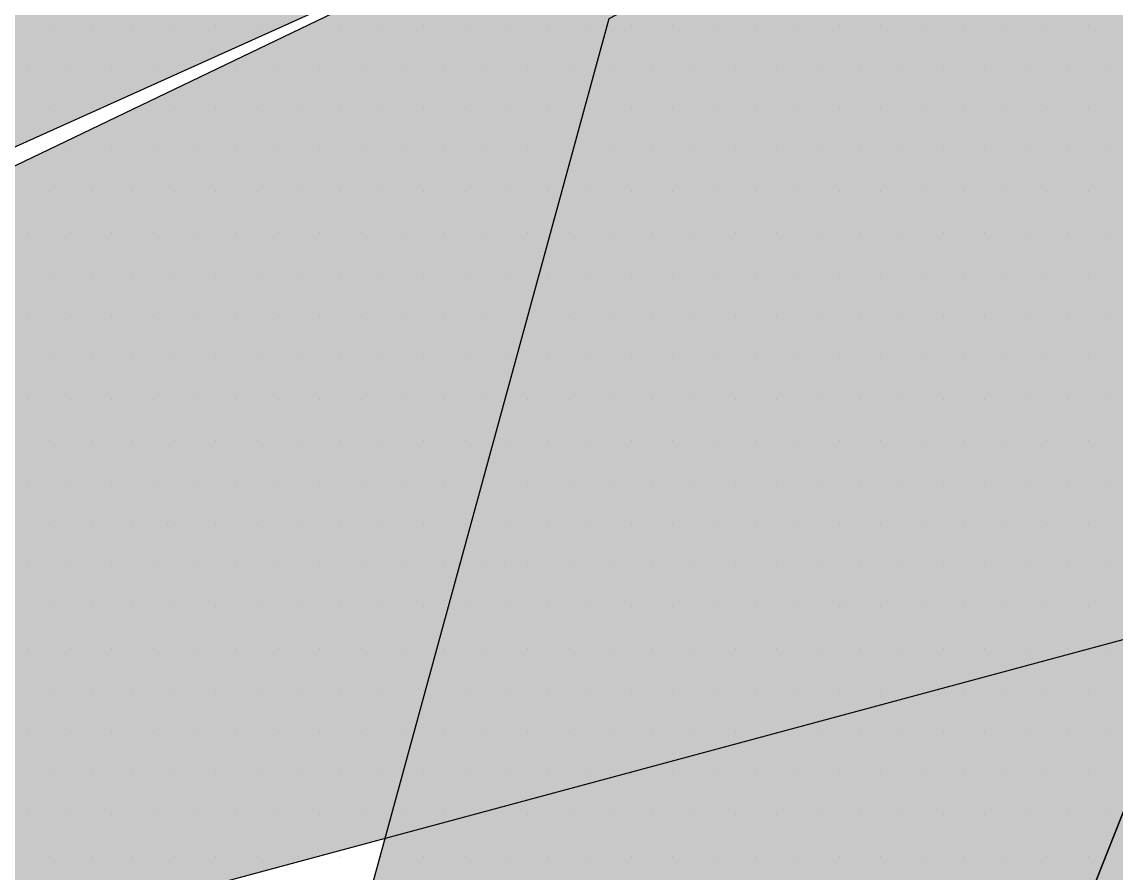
# Paper-space layout 'TOP_A1_00200_01-01-2017_MODELE' of a CAD drawing. Header units: metres. Extents: x 1274 to 2143, y 12 to 312.
# Drawn here: x 2044.582 to 2046.031, y 283.768 to 284.895 of the extents above; entities that cross this region are included whole.
import ezdxf

# ---------------------------------------------------------------- set-up
doc = ezdxf.new("R2010")
doc.units = ezdxf.units.M
doc.header["$LTSCALE"] = 2
doc.set_wipeout_variables(frame=1)
doc.linetypes.add('CACHEX2', pattern=[0.75, 0.5, -0.25])
for name, color, linetype in [('CARTOUCHE', 7, 'Continuous'), ('LOGO', 4, 'Continuous'), ('rosace', 7, 'Continuous')]:
    doc.layers.add(name, color=color, linetype=linetype)

# ---------------------------------------------------------------- blocks, each defined once
blk = doc.blocks.new('A$C715108E3')
at = {"layer": 'LOGO', "color": 131}
for p, q in [((-11.7174, -13.3309), (-11.7174, -13.3309)), ((-11.6252, -13.3309), (-11.6252, -13.3309)), ((-11.5342, -13.3309), (-11.5342, -13.3309)), ((-11.4421, -13.3309), (-11.4421, -13.3309)), ((-11.3501, -13.3309), (-11.3501, -13.3309)), ((-11.2587, -13.3309), (-11.2587, -13.3309)), ((-11.1668, -13.3309), (-11.1668, -13.3309)), ((-11.0748, -13.3309), (-11.0748, -13.3309)), ((-10.9835, -13.3309), (-10.9835, -13.3309)), ((-10.8917, -13.3309), (-10.8917, -13.3309)), ((-10.7995, -13.3309), (-10.7995, -13.3309)), ((-10.7084, -13.3309), (-10.7084, -13.3309)), ((-10.6166, -13.3309), (-10.6166, -13.3309)), ((-10.5246, -13.3309), (-10.5246, -13.3309)), ((-10.4325, -13.3309), (-10.4325, -13.3309)), ((-10.3415, -13.3309), (-10.3415, -13.3309)), ((-10.2496, -13.3309), (-10.2496, -13.3309)), ((-10.1578, -13.3309), (-10.1578, -13.3309)), ((-10.0662, -13.3309), (-10.0662, -13.3309)), ((-9.9745, -13.3309), (-9.9745, -13.3309)), ((-9.8825, -13.3309), (-9.8825, -13.3309)), ((-9.7912, -13.3309), (-9.7912, -13.3309)), ((-9.6992, -13.3309), (-9.6992, -13.3309)), ((-9.6072, -13.3309), (-9.6072, -13.3309)), ((-9.5159, -13.3309), (-9.5159, -13.3309)), ((-9.4239, -13.3309), (-9.4239, -13.3309)), ((-11.7628, -13.4233), (-11.7628, -13.4233)), ((-11.6713, -13.4233), (-11.6713, -13.4233)), ((-11.5795, -13.4233), (-11.5795, -13.4233)), ((-11.4877, -13.4233), (-11.4877, -13.4233)), ((-11.3966, -13.4233), (-11.3966, -13.4233)), ((-11.3046, -13.4233), (-11.3046, -13.4233)), ((-11.2124, -13.4233), (-11.2124, -13.4233)), ((-11.1213, -13.4233), (-11.1213, -13.4233)), ((-11.0293, -13.4233), (-11.0293, -13.4233)), ((-10.9374, -13.4233), (-10.9374, -13.4233)), ((-10.846, -13.4233), (-10.846, -13.4233)), ((-10.7541, -13.4233), (-10.7541, -13.4233)), ((-10.6623, -13.4233), (-10.6623, -13.4233)), ((-10.5705, -13.4233), (-10.5705, -13.4233)), ((-10.479, -13.4233), (-10.479, -13.4233)), ((-10.387, -13.4233), (-10.387, -13.4233)), ((-10.2954, -13.4233), (-10.2954, -13.4233)), ((-10.2037, -13.4233), (-10.2037, -13.4233)), ((-10.1117, -13.4233), (-10.1117, -13.4233)), ((-10.0199, -13.4233), (-10.0199, -13.4233)), ((-9.9284, -13.4233), (-9.9284, -13.4233)), ((-9.8368, -13.4233), (-9.8368, -13.4233)), ((-9.7447, -13.4233), (-9.7447, -13.4233)), ((-9.6537, -13.4233), (-9.6537, -13.4233)), ((-9.5616, -13.4233), (-9.5616, -13.4233)), ((-9.4696, -13.4233), (-9.4696, -13.4233)), ((-9.3778, -13.4233), (-9.3778, -13.4233)), ((-11.7174, -13.5146), (-11.7174, -13.5146)), ((-11.6252, -13.5146), (-11.6252, -13.5146)), ((-11.5342, -13.5146), (-11.5342, -13.5146)), ((-11.4421, -13.5146), (-11.4421, -13.5146)), ((-11.3501, -13.5146), (-11.3501, -13.5146)), ((-11.2587, -13.5146), (-11.2587, -13.5146)), ((-11.1668, -13.5146), (-11.1668, -13.5146)), ((-11.0748, -13.5146), (-11.0748, -13.5146)), ((-10.9835, -13.5146), (-10.9835, -13.5146)), ((-10.8917, -13.5146), (-10.8917, -13.5146)), ((-10.7995, -13.5146), (-10.7995, -13.5146)), ((-10.7084, -13.5146), (-10.7084, -13.5146)), ((-10.6166, -13.5146), (-10.6166, -13.5146)), ((-10.5246, -13.5146), (-10.5246, -13.5146)), ((-10.4325, -13.5146), (-10.4325, -13.5146)), ((-10.3415, -13.5146), (-10.3415, -13.5146)), ((-10.2496, -13.5146), (-10.2496, -13.5146)), ((-10.1578, -13.5146), (-10.1578, -13.5146)), ((-10.0662, -13.5146), (-10.0662, -13.5146)), ((-9.9745, -13.5146), (-9.9745, -13.5146)), ((-9.8825, -13.5146), (-9.8825, -13.5146)), ((-9.7912, -13.5146), (-9.7912, -13.5146)), ((-9.6992, -13.5146), (-9.6992, -13.5146)), ((-9.6072, -13.5146), (-9.6072, -13.5146)), ((-9.5159, -13.5146), (-9.5159, -13.5146)), ((-9.4239, -13.5146), (-9.4239, -13.5146)), ((-11.7628, -13.6058), (-11.7628, -13.6058)), ((-11.6713, -13.6058), (-11.6713, -13.6058)), ((-11.5795, -13.6058), (-11.5795, -13.6058)), ((-11.4877, -13.6058), (-11.4877, -13.6058)), ((-11.3966, -13.6058), (-11.3966, -13.6058)), ((-11.3046, -13.6058), (-11.3046, -13.6058)), ((-11.2124, -13.6058), (-11.2124, -13.6058)), ((-11.1213, -13.6058), (-11.1213, -13.6058)), ((-11.0293, -13.6058), (-11.0293, -13.6058)), ((-10.9374, -13.6058), (-10.9374, -13.6058)), ((-10.846, -13.6058), (-10.846, -13.6058)), ((-10.7541, -13.6058), (-10.7541, -13.6058)), ((-10.6623, -13.6058), (-10.6623, -13.6058)), ((-10.5705, -13.6058), (-10.5705, -13.6058)), ((-10.479, -13.6058), (-10.479, -13.6058)), ((-10.387, -13.6058), (-10.387, -13.6058)), ((-10.2954, -13.6058), (-10.2954, -13.6058)), ((-10.2037, -13.6058), (-10.2037, -13.6058)), ((-10.1117, -13.6058), (-10.1117, -13.6058)), ((-10.0199, -13.6058), (-10.0199, -13.6058)), ((-9.9284, -13.6058), (-9.9284, -13.6058)), ((-9.8368, -13.6058), (-9.8368, -13.6058)), ((-9.7447, -13.6058), (-9.7447, -13.6058)), ((-9.6537, -13.6058), (-9.6537, -13.6058)), ((-9.5616, -13.6058), (-9.5616, -13.6058)), ((-9.4696, -13.6058), (-9.4696, -13.6058)), ((-9.3778, -13.6058), (-9.3778, -13.6058)), ((-11.7174, -13.6984), (-11.7174, -13.6984)), ((-11.6252, -13.6984), (-11.6252, -13.6984)), ((-11.5342, -13.6984), (-11.5342, -13.6984)), ((-11.4421, -13.6984), (-11.4421, -13.6984)), ((-11.3501, -13.6984), (-11.3501, -13.6984)), ((-11.2587, -13.6984), (-11.2587, -13.6984)), ((-11.1668, -13.6984), (-11.1668, -13.6984)), ((-11.0748, -13.6984), (-11.0748, -13.6984)), ((-10.9835, -13.6984), (-10.9835, -13.6984)), ((-10.8917, -13.6984), (-10.8917, -13.6984)), ((-10.7995, -13.6984), (-10.7995, -13.6984)), ((-10.7084, -13.6984), (-10.7084, -13.6984)), ((-10.6166, -13.6984), (-10.6166, -13.6984)), ((-10.5246, -13.6984), (-10.5246, -13.6984)), ((-10.4325, -13.6984), (-10.4325, -13.6984)), ((-10.3415, -13.6984), (-10.3415, -13.6984)), ((-10.2496, -13.6984), (-10.2496, -13.6984)), ((-10.1578, -13.6984), (-10.1578, -13.6984)), ((-10.0662, -13.6984), (-10.0662, -13.6984)), ((-9.9745, -13.6984), (-9.9745, -13.6984)), ((-9.8825, -13.6984), (-9.8825, -13.6984)), ((-9.7912, -13.6984), (-9.7912, -13.6984)), ((-9.6992, -13.6984), (-9.6992, -13.6984)), ((-9.6072, -13.6984), (-9.6072, -13.6984)), ((-9.5159, -13.6984), (-9.5159, -13.6984)), ((-9.4239, -13.6984), (-9.4239, -13.6984)), ((-11.7628, -13.7897), (-11.7628, -13.7897)), ((-11.6713, -13.7897), (-11.6713, -13.7897)), ((-11.5795, -13.7897), (-11.5795, -13.7897)), ((-11.4877, -13.7897), (-11.4877, -13.7897)), ((-11.3966, -13.7897), (-11.3966, -13.7897)), ((-11.3046, -13.7897), (-11.3046, -13.7897)), ((-11.2124, -13.7897), (-11.2124, -13.7897)), ((-11.1213, -13.7897), (-11.1213, -13.7897)), ((-11.0293, -13.7897), (-11.0293, -13.7897)), ((-10.9374, -13.7897), (-10.9374, -13.7897)), ((-10.846, -13.7897), (-10.846, -13.7897)), ((-10.7541, -13.7897), (-10.7541, -13.7897)), ((-10.6623, -13.7897), (-10.6623, -13.7897)), ((-10.5705, -13.7897), (-10.5705, -13.7897)), ((-10.479, -13.7897), (-10.479, -13.7897)), ((-10.387, -13.7897), (-10.387, -13.7897)), ((-10.2954, -13.7897), (-10.2954, -13.7897)), ((-10.2037, -13.7897), (-10.2037, -13.7897)), ((-10.1117, -13.7897), (-10.1117, -13.7897)), ((-10.0199, -13.7897), (-10.0199, -13.7897)), ((-9.9284, -13.7897), (-9.9284, -13.7897)), ((-9.8368, -13.7897), (-9.8368, -13.7897)), ((-9.7447, -13.7897), (-9.7447, -13.7897)), ((-9.6537, -13.7897), (-9.6537, -13.7897)), ((-9.5616, -13.7897), (-9.5616, -13.7897)), ((-9.4696, -13.7897), (-9.4696, -13.7897)), ((-9.3778, -13.7897), (-9.3778, -13.7897)), ((-11.7174, -13.8809), (-11.7174, -13.8809)), ((-11.6252, -13.8809), (-11.6252, -13.8809)), ((-11.5342, -13.8809), (-11.5342, -13.8809)), ((-11.4421, -13.8809), (-11.4421, -13.8809)), ((-11.3501, -13.8809), (-11.3501, -13.8809)), ((-11.2587, -13.8809), (-11.2587, -13.8809)), ((-11.1668, -13.8809), (-11.1668, -13.8809)), ((-11.0748, -13.8809), (-11.0748, -13.8809)), ((-10.9835, -13.8809), (-10.9835, -13.8809)), ((-10.8917, -13.8809), (-10.8917, -13.8809)), ((-10.7995, -13.8809), (-10.7995, -13.8809)), ((-10.7084, -13.8809), (-10.7084, -13.8809)), ((-10.6166, -13.8809), (-10.6166, -13.8809)), ((-10.5246, -13.8809), (-10.5246, -13.8809)), ((-10.4325, -13.8809), (-10.4325, -13.8809)), ((-10.3415, -13.8809), (-10.3415, -13.8809)), ((-10.2496, -13.8809), (-10.2496, -13.8809)), ((-10.1578, -13.8809), (-10.1578, -13.8809)), ((-10.0662, -13.8809), (-10.0662, -13.8809)), ((-9.9745, -13.8809), (-9.9745, -13.8809)), ((-9.8825, -13.8809), (-9.8825, -13.8809)), ((-9.7912, -13.8809), (-9.7912, -13.8809)), ((-9.6992, -13.8809), (-9.6992, -13.8809)), ((-9.6072, -13.8809), (-9.6072, -13.8809)), ((-9.5159, -13.8809), (-9.5159, -13.8809)), ((-9.4239, -13.8809), (-9.4239, -13.8809)), ((-11.7628, -13.9735), (-11.7628, -13.9735)), ((-11.6713, -13.9735), (-11.6713, -13.9735)), ((-11.5795, -13.9735), (-11.5795, -13.9735)), ((-11.4877, -13.9735), (-11.4877, -13.9735)), ((-11.3966, -13.9735), (-11.3966, -13.9735)), ((-11.3046, -13.9735), (-11.3046, -13.9735)), ((-11.2124, -13.9735), (-11.2124, -13.9735)), ((-11.1213, -13.9735), (-11.1213, -13.9735)), ((-11.0293, -13.9735), (-11.0293, -13.9735)), ((-10.9374, -13.9735), (-10.9374, -13.9735)), ((-10.846, -13.9735), (-10.846, -13.9735)), ((-10.7541, -13.9735), (-10.7541, -13.9735)), ((-10.6623, -13.9735), (-10.6623, -13.9735)), ((-10.5705, -13.9735), (-10.5705, -13.9735)), ((-10.479, -13.9735), (-10.479, -13.9735)), ((-10.387, -13.9735), (-10.387, -13.9735)), ((-10.2954, -13.9735), (-10.2954, -13.9735)), ((-10.2037, -13.9735), (-10.2037, -13.9735)), ((-10.1117, -13.9735), (-10.1117, -13.9735)), ((-10.0199, -13.9735), (-10.0199, -13.9735)), ((-9.9284, -13.9735), (-9.9284, -13.9735)), ((-9.8368, -13.9735), (-9.8368, -13.9735)), ((-9.7447, -13.9735), (-9.7447, -13.9735)), ((-9.6537, -13.9735), (-9.6537, -13.9735)), ((-9.5616, -13.9735), (-9.5616, -13.9735)), ((-9.4696, -13.9735), (-9.4696, -13.9735)), ((-9.3778, -13.9735), (-9.3778, -13.9735)), ((-11.7174, -14.065), (-11.7174, -14.065)), ((-11.6252, -14.065), (-11.6252, -14.065)), ((-11.5342, -14.065), (-11.5342, -14.065)), ((-11.4421, -14.065), (-11.4421, -14.065)), ((-11.3501, -14.065), (-11.3501, -14.065)), ((-11.2587, -14.065), (-11.2587, -14.065)), ((-11.1668, -14.065), (-11.1668, -14.065)), ((-11.0748, -14.065), (-11.0748, -14.065)), ((-10.9835, -14.065), (-10.9835, -14.065)), ((-10.8917, -14.065), (-10.8917, -14.065)), ((-10.7995, -14.065), (-10.7995, -14.065)), ((-10.7084, -14.065), (-10.7084, -14.065)), ((-10.6166, -14.065), (-10.6166, -14.065)), ((-10.5246, -14.065), (-10.5246, -14.065)), ((-10.4325, -14.065), (-10.4325, -14.065)), ((-10.3415, -14.065), (-10.3415, -14.065)), ((-10.2496, -14.065), (-10.2496, -14.065)), ((-10.1578, -14.065), (-10.1578, -14.065)), ((-10.0662, -14.065), (-10.0662, -14.065)), ((-9.9745, -14.065), (-9.9745, -14.065)), ((-9.8825, -14.065), (-9.8825, -14.065)), ((-9.7912, -14.065), (-9.7912, -14.065)), ((-9.6992, -14.065), (-9.6992, -14.065)), ((-9.6072, -14.065), (-9.6072, -14.065)), ((-9.5159, -14.065), (-9.5159, -14.065)), ((-9.4239, -14.065), (-9.4239, -14.065)), ((-11.7628, -14.1574), (-11.7628, -14.1574)), ((-11.6713, -14.1574), (-11.6713, -14.1574)), ((-11.5795, -14.1574), (-11.5795, -14.1574)), ((-11.4877, -14.1574), (-11.4877, -14.1574)), ((-11.3966, -14.1574), (-11.3966, -14.1574)), ((-11.3046, -14.1574), (-11.3046, -14.1574)), ((-11.2124, -14.1574), (-11.2124, -14.1574)), ((-11.1213, -14.1574), (-11.1213, -14.1574)), ((-11.0293, -14.1574), (-11.0293, -14.1574)), ((-10.9374, -14.1574), (-10.9374, -14.1574)), ((-10.846, -14.1574), (-10.846, -14.1574)), ((-10.7541, -14.1574), (-10.7541, -14.1574)), ((-10.6623, -14.1574), (-10.6623, -14.1574)), ((-10.5705, -14.1574), (-10.5705, -14.1574)), ((-10.479, -14.1574), (-10.479, -14.1574)), ((-10.387, -14.1574), (-10.387, -14.1574)), ((-10.2954, -14.1574), (-10.2954, -14.1574)), ((-10.2037, -14.1574), (-10.2037, -14.1574)), ((-10.1117, -14.1574), (-10.1117, -14.1574)), ((-10.0199, -14.1574), (-10.0199, -14.1574)), ((-9.9284, -14.1574), (-9.9284, -14.1574)), ((-9.8368, -14.1574), (-9.8368, -14.1574)), ((-9.7447, -14.1574), (-9.7447, -14.1574)), ((-9.6537, -14.1574), (-9.6537, -14.1574)), ((-9.5616, -14.1574), (-9.5616, -14.1574)), ((-9.4696, -14.1574), (-9.4696, -14.1574)), ((-9.3778, -14.1574), (-9.3778, -14.1574)), ((-11.7174, -14.2488), (-11.7174, -14.2488)), ((-11.6252, -14.2488), (-11.6252, -14.2488)), ((-11.5342, -14.2488), (-11.5342, -14.2488)), ((-11.4421, -14.2488), (-11.4421, -14.2488)), ((-11.3501, -14.2488), (-11.3501, -14.2488)), ((-11.2587, -14.2488), (-11.2587, -14.2488)), ((-11.1668, -14.2488), (-11.1668, -14.2488)), ((-11.0748, -14.2488), (-11.0748, -14.2488)), ((-10.9835, -14.2488), (-10.9835, -14.2488)), ((-10.8917, -14.2488), (-10.8917, -14.2488)), ((-10.7995, -14.2488), (-10.7995, -14.2488)), ((-10.7084, -14.2488), (-10.7084, -14.2488)), ((-10.6166, -14.2488), (-10.6166, -14.2488)), ((-10.5246, -14.2488), (-10.5246, -14.2488)), ((-10.4325, -14.2488), (-10.4325, -14.2488)), ((-10.3415, -14.2488), (-10.3415, -14.2488)), ((-10.2496, -14.2488), (-10.2496, -14.2488)), ((-10.1578, -14.2488), (-10.1578, -14.2488)), ((-10.0662, -14.2488), (-10.0662, -14.2488)), ((-9.9745, -14.2488), (-9.9745, -14.2488)), ((-9.8825, -14.2488), (-9.8825, -14.2488)), ((-9.7912, -14.2488), (-9.7912, -14.2488)), ((-9.6992, -14.2488), (-9.6992, -14.2488)), ((-9.6072, -14.2488), (-9.6072, -14.2488)), ((-9.5159, -14.2488), (-9.5159, -14.2488)), ((-9.4239, -14.2488), (-9.4239, -14.2488)), ((-11.7628, -14.3401), (-11.7628, -14.3401)), ((-11.6713, -14.3401), (-11.6713, -14.3401)), ((-11.5795, -14.3401), (-11.5795, -14.3401)), ((-11.4877, -14.3401), (-11.4877, -14.3401)), ((-11.3966, -14.3401), (-11.3966, -14.3401)), ((-11.3046, -14.3401), (-11.3046, -14.3401)), ((-11.2124, -14.3401), (-11.2124, -14.3401)), ((-11.1213, -14.3401), (-11.1213, -14.3401)), ((-11.0293, -14.3401), (-11.0293, -14.3401)), ((-10.9374, -14.3401), (-10.9374, -14.3401)), ((-10.846, -14.3401), (-10.846, -14.3401)), ((-10.7541, -14.3401), (-10.7541, -14.3401)), ((-10.6623, -14.3401), (-10.6623, -14.3401)), ((-10.5705, -14.3401), (-10.5705, -14.3401)), ((-10.479, -14.3401), (-10.479, -14.3401)), ((-10.387, -14.3401), (-10.387, -14.3401)), ((-10.2954, -14.3401), (-10.2954, -14.3401)), ((-10.2037, -14.3401), (-10.2037, -14.3401)), ((-10.1117, -14.3401), (-10.1117, -14.3401)), ((-10.0199, -14.3401), (-10.0199, -14.3401)), ((-9.9284, -14.3401), (-9.9284, -14.3401)), ((-9.8368, -14.3401), (-9.8368, -14.3401)), ((-9.7447, -14.3401), (-9.7447, -14.3401)), ((-9.6537, -14.3401), (-9.6537, -14.3401)), ((-9.5616, -14.3401), (-9.5616, -14.3401)), ((-9.4696, -14.3401), (-9.4696, -14.3401)), ((-9.3778, -14.3401), (-9.3778, -14.3401)), ((-11.7174, -14.4325), (-11.7174, -14.4325)), ((-11.6252, -14.4325), (-11.6252, -14.4325)), ((-11.5338, -14.4325), (-11.5338, -14.4325)), ((-11.4579, -14.4325), (-11.4579, -14.4325)), ((-11.4421, -14.4325), (-11.4421, -14.4325)), ((-11.3501, -14.4325), (-11.3501, -14.4325)), ((-11.2587, -14.4325), (-11.2587, -14.4325)), ((-11.1668, -14.4325), (-11.1668, -14.4325)), ((-11.0748, -14.4325), (-11.0748, -14.4325)), ((-10.9835, -14.4325), (-10.9835, -14.4325)), ((-10.8917, -14.4325), (-10.8917, -14.4325)), ((-10.7995, -14.4325), (-10.7995, -14.4325)), ((-10.7084, -14.4325), (-10.7084, -14.4325)), ((-10.6166, -14.4325), (-10.6166, -14.4325)), ((-10.5246, -14.4325), (-10.5246, -14.4325)), ((-10.4325, -14.4325), (-10.4325, -14.4325)), ((-10.3415, -14.4325), (-10.3415, -14.4325)), ((-10.2496, -14.4325), (-10.2496, -14.4325)), ((-10.1578, -14.4325), (-10.1578, -14.4325)), ((-10.0662, -14.4325), (-10.0662, -14.4325)), ((-9.9745, -14.4325), (-9.9745, -14.4325)), ((-9.8825, -14.4325), (-9.8825, -14.4325)), ((-9.7912, -14.4325), (-9.7912, -14.4325)), ((-9.6992, -14.4325), (-9.6992, -14.4325)), ((-9.6072, -14.4325), (-9.6072, -14.4325)), ((-9.5159, -14.4325), (-9.5159, -14.4325)), ((-9.4239, -14.4325), (-9.4239, -14.4325)), ((-11.7628, -14.5238), (-11.7628, -14.5238)), ((-11.6713, -14.5238), (-11.6713, -14.5238)), ((-11.5795, -14.5238), (-11.5795, -14.5238)), ((-11.4877, -14.5238), (-11.4877, -14.5238)), ((-11.3966, -14.5238), (-11.3966, -14.5238)), ((-11.3046, -14.5238), (-11.3046, -14.5238)), ((-11.2126, -14.5238), (-11.2126, -14.5238)), ((-11.1213, -14.5238), (-11.1213, -14.5238)), ((-11.0293, -14.5238), (-11.0293, -14.5238)), ((-10.9374, -14.5238), (-10.9374, -14.5238)), ((-10.846, -14.5238), (-10.846, -14.5238)), ((-10.754, -14.5238), (-10.754, -14.5238)), ((-10.7122, -14.5238), (-10.7122, -14.5238)), ((-10.6623, -14.5238), (-10.6623, -14.5238)), ((-10.5705, -14.5238), (-10.5705, -14.5238)), ((-10.479, -14.5238), (-10.479, -14.5238)), ((-10.387, -14.5238), (-10.387, -14.5238)), ((-10.2954, -14.5238), (-10.2954, -14.5238)), ((-10.2037, -14.5238), (-10.2037, -14.5238)), ((-10.1117, -14.5238), (-10.1117, -14.5238)), ((-10.0199, -14.5238), (-10.0199, -14.5238)), ((-9.9284, -14.5238), (-9.9284, -14.5238)), ((-9.8368, -14.5238), (-9.8368, -14.5238)), ((-9.7447, -14.5238), (-9.7447, -14.5238)), ((-9.6537, -14.5238), (-9.6537, -14.5238)), ((-9.5616, -14.5238), (-9.5616, -14.5238)), ((-9.4696, -14.5238), (-9.4696, -14.5238)), ((-9.3778, -14.5238), (-9.3778, -14.5238)), ((-11.7174, -14.6152), (-11.7174, -14.6152)), ((-11.6252, -14.6152), (-11.6252, -14.6152)), ((-11.5338, -14.6152), (-11.5338, -14.6152)), ((-11.442, -14.6152), (-11.442, -14.6152)), ((-11.3501, -14.6152), (-11.3501, -14.6152)), ((-11.2587, -14.6152), (-11.2587, -14.6152)), ((-11.1668, -14.6152), (-11.1668, -14.6152)), ((-11.0748, -14.6152), (-11.0748, -14.6152)), ((-10.9835, -14.6152), (-10.9835, -14.6152)), ((-10.8917, -14.6152), (-10.8917, -14.6152)), ((-10.7995, -14.6152), (-10.7995, -14.6152)), ((-10.7084, -14.6152), (-10.7084, -14.6152)), ((-10.6166, -14.6152), (-10.6166, -14.6152)), ((-10.5248, -14.6152), (-10.5248, -14.6152)), ((-10.4327, -14.6152), (-10.4327, -14.6152)), ((-10.3415, -14.6152), (-10.3415, -14.6152)), ((-10.2496, -14.6152), (-10.2496, -14.6152)), ((-10.1578, -14.6152), (-10.1578, -14.6152)), ((-10.0662, -14.6152), (-10.0662, -14.6152)), ((-9.9741, -14.6152), (-9.9741, -14.6152)), ((-9.9663, -14.6152), (-9.9663, -14.6152)), ((-9.8825, -14.6152), (-9.8825, -14.6152)), ((-9.7912, -14.6152), (-9.7912, -14.6152)), ((-9.6992, -14.6152), (-9.6992, -14.6152)), ((-9.6072, -14.6152), (-9.6072, -14.6152)), ((-9.5159, -14.6152), (-9.5159, -14.6152)), ((-9.4239, -14.6152), (-9.4239, -14.6152)), ((-11.7628, -14.7076), (-11.7628, -14.7076)), ((-11.6713, -14.7076), (-11.6713, -14.7076)), ((-11.5795, -14.7076), (-11.5795, -14.7076)), ((-11.4877, -14.7076), (-11.4877, -14.7076)), ((-11.3966, -14.7076), (-11.3966, -14.7076)), ((-11.3046, -14.7076), (-11.3046, -14.7076)), ((-11.2126, -14.7076), (-11.2126, -14.7076)), ((-11.1213, -14.7076), (-11.1213, -14.7076)), ((-11.0293, -14.7076), (-11.0293, -14.7076)), ((-10.9374, -14.7076), (-10.9374, -14.7076)), ((-10.846, -14.7076), (-10.846, -14.7076)), ((-10.754, -14.7076), (-10.754, -14.7076)), ((-10.6619, -14.7076), (-10.6619, -14.7076)), ((-10.5703, -14.7076), (-10.5703, -14.7076)), ((-10.479, -14.7076), (-10.479, -14.7076)), ((-10.3868, -14.7076), (-10.3868, -14.7076)), ((-10.295, -14.7076), (-10.295, -14.7076)), ((-10.2037, -14.7076), (-10.2037, -14.7076)), ((-10.1117, -14.7076), (-10.1117, -14.7076)), ((-10.0199, -14.7076), (-10.0199, -14.7076)), ((-9.9286, -14.7076), (-9.9286, -14.7076)), ((-9.8369, -14.7076), (-9.8369, -14.7076)), ((-9.7449, -14.7076), (-9.7449, -14.7076)), ((-9.6537, -14.7076), (-9.6537, -14.7076)), ((-9.5616, -14.7076), (-9.5616, -14.7076)), ((-9.4696, -14.7076), (-9.4696, -14.7076)), ((-9.3778, -14.7076), (-9.3778, -14.7076)), ((-11.7174, -14.7991), (-11.7174, -14.7991)), ((-11.6252, -14.7991), (-11.6252, -14.7991)), ((-11.5338, -14.7991), (-11.5338, -14.7991)), ((-11.442, -14.7991), (-11.442, -14.7991)), ((-11.3501, -14.7991), (-11.3501, -14.7991)), ((-11.2587, -14.7991), (-11.2587, -14.7991)), ((-11.1668, -14.7991), (-11.1668, -14.7991)), ((-11.0748, -14.7991), (-11.0748, -14.7991)), ((-10.9835, -14.7991), (-10.9835, -14.7991)), ((-10.8917, -14.7991), (-10.8917, -14.7991)), ((-10.7995, -14.7991), (-10.7995, -14.7991)), ((-10.7084, -14.7991), (-10.7084, -14.7991)), ((-10.6166, -14.7991), (-10.6166, -14.7991)), ((-10.5248, -14.7991), (-10.5248, -14.7991)), ((-10.4327, -14.7991), (-10.4327, -14.7991)), ((-10.3415, -14.7991), (-10.3415, -14.7991)), ((-10.2496, -14.7991), (-10.2496, -14.7991)), ((-10.1578, -14.7991), (-10.1578, -14.7991)), ((-10.0662, -14.7991), (-10.0662, -14.7991)), ((-9.9741, -14.7991), (-9.9741, -14.7991)), ((-9.8823, -14.7991), (-9.8823, -14.7991)), ((-9.7912, -14.7991), (-9.7912, -14.7991)), ((-9.699, -14.7991), (-9.699, -14.7991)), ((-9.6072, -14.7991), (-9.6072, -14.7991)), ((-9.5159, -14.7991), (-9.5159, -14.7991)), ((-9.4239, -14.7991), (-9.4239, -14.7991)), ((-11.7628, -14.8905), (-11.7628, -14.8905)), ((-11.6713, -14.8905), (-11.6713, -14.8905)), ((-11.5795, -14.8905), (-11.5795, -14.8905)), ((-11.4877, -14.8905), (-11.4877, -14.8905)), ((-11.3966, -14.8905), (-11.3966, -14.8905)), ((-11.3046, -14.8905), (-11.3046, -14.8905)), ((-11.2126, -14.8905), (-11.2126, -14.8905)), ((-11.1213, -14.8905), (-11.1213, -14.8905)), ((-11.0293, -14.8905), (-11.0293, -14.8905)), ((-10.9374, -14.8905), (-10.9374, -14.8905)), ((-10.846, -14.8905), (-10.846, -14.8905)), ((-10.754, -14.8905), (-10.754, -14.8905)), ((-10.6619, -14.8905), (-10.6619, -14.8905)), ((-10.5703, -14.8905), (-10.5703, -14.8905)), ((-10.479, -14.8905), (-10.479, -14.8905)), ((-10.3868, -14.8905), (-10.3868, -14.8905)), ((-10.295, -14.8905), (-10.295, -14.8905)), ((-10.2037, -14.8905), (-10.2037, -14.8905)), ((-10.1117, -14.8905), (-10.1117, -14.8905)), ((-10.0199, -14.8905), (-10.0199, -14.8905)), ((-9.9286, -14.8905), (-9.9286, -14.8905)), ((-9.8369, -14.8905), (-9.8369, -14.8905)), ((-9.7449, -14.8905), (-9.7449, -14.8905)), ((-9.6537, -14.8905), (-9.6537, -14.8905)), ((-9.5616, -14.8905), (-9.5616, -14.8905)), ((-9.4696, -14.8905), (-9.4696, -14.8905)), ((-9.3778, -14.8905), (-9.3778, -14.8905)), ((-11.7174, -14.9827), (-11.7174, -14.9827)), ((-11.6252, -14.9827), (-11.6252, -14.9827)), ((-11.5338, -14.9827), (-11.5338, -14.9827)), ((-11.442, -14.9827), (-11.442, -14.9827)), ((-11.3501, -14.9827), (-11.3501, -14.9827)), ((-11.2587, -14.9827), (-11.2587, -14.9827)), ((-11.1668, -14.9827), (-11.1668, -14.9827)), ((-11.0748, -14.9827), (-11.0748, -14.9827)), ((-10.9835, -14.9827), (-10.9835, -14.9827)), ((-10.8917, -14.9827), (-10.8917, -14.9827)), ((-10.7995, -14.9827), (-10.7995, -14.9827)), ((-10.7084, -14.9827), (-10.7084, -14.9827)), ((-10.6166, -14.9827), (-10.6166, -14.9827)), ((-10.5248, -14.9827), (-10.5248, -14.9827)), ((-10.4327, -14.9827), (-10.4327, -14.9827)), ((-10.3415, -14.9827), (-10.3415, -14.9827)), ((-10.2496, -14.9827), (-10.2496, -14.9827)), ((-10.1578, -14.9827), (-10.1578, -14.9827)), ((-10.0662, -14.9827), (-10.0662, -14.9827)), ((-9.9741, -14.9827), (-9.9741, -14.9827)), ((-9.8823, -14.9827), (-9.8823, -14.9827)), ((-9.7912, -14.9827), (-9.7912, -14.9827)), ((-9.699, -14.9827), (-9.699, -14.9827)), ((-9.6072, -14.9827), (-9.6072, -14.9827)), ((-9.5159, -14.9827), (-9.5159, -14.9827)), ((-9.4239, -14.9827), (-9.4239, -14.9827)), ((-11.7628, -15.0742), (-11.7628, -15.0742)), ((-11.6713, -15.0742), (-11.6713, -15.0742)), ((-11.5795, -15.0742), (-11.5795, -15.0742)), ((-11.4877, -15.0742), (-11.4877, -15.0742)), ((-11.3966, -15.0742), (-11.3966, -15.0742)), ((-11.3046, -15.0742), (-11.3046, -15.0742)), ((-11.2126, -15.0742), (-11.2126, -15.0742)), ((-11.1213, -15.0742), (-11.1213, -15.0742)), ((-11.0293, -15.0742), (-11.0293, -15.0742)), ((-10.9374, -15.0742), (-10.9374, -15.0742)), ((-10.846, -15.0742), (-10.846, -15.0742)), ((-10.754, -15.0742), (-10.754, -15.0742)), ((-10.6619, -15.0742), (-10.6619, -15.0742)), ((-10.5703, -15.0742), (-10.5703, -15.0742)), ((-10.479, -15.0742), (-10.479, -15.0742)), ((-10.3868, -15.0742), (-10.3868, -15.0742)), ((-10.295, -15.0742), (-10.295, -15.0742)), ((-10.2037, -15.0742), (-10.2037, -15.0742)), ((-10.1117, -15.0742), (-10.1117, -15.0742)), ((-10.0199, -15.0742), (-10.0199, -15.0742)), ((-9.9286, -15.0742), (-9.9286, -15.0742)), ((-9.8369, -15.0742), (-9.8369, -15.0742)), ((-9.7449, -15.0742), (-9.7449, -15.0742)), ((-9.6537, -15.0742), (-9.6537, -15.0742)), ((-9.5616, -15.0742), (-9.5616, -15.0742)), ((-9.4696, -15.0742), (-9.4696, -15.0742)), ((-9.3778, -15.0742), (-9.3778, -15.0742)), ((-11.7174, -15.1655), (-11.7174, -15.1655)), ((-11.6252, -15.1655), (-11.6252, -15.1655)), ((-11.5338, -15.1655), (-11.5338, -15.1655)), ((-11.442, -15.1655), (-11.442, -15.1655)), ((-11.3501, -15.1655), (-11.3501, -15.1655)), ((-11.2587, -15.1655), (-11.2587, -15.1655)), ((-11.1668, -15.1655), (-11.1668, -15.1655)), ((-11.0748, -15.1655), (-11.0748, -15.1655)), ((-10.9835, -15.1655), (-10.9835, -15.1655)), ((-10.8917, -15.1655), (-10.8917, -15.1655)), ((-10.7995, -15.1655), (-10.7995, -15.1655)), ((-10.7084, -15.1655), (-10.7084, -15.1655)), ((-10.6166, -15.1655), (-10.6166, -15.1655)), ((-10.5248, -15.1655), (-10.5248, -15.1655)), ((-10.4327, -15.1655), (-10.4327, -15.1655)), ((-10.3415, -15.1655), (-10.3415, -15.1655)), ((-10.2496, -15.1655), (-10.2496, -15.1655)), ((-10.1578, -15.1655), (-10.1578, -15.1655)), ((-10.0662, -15.1655), (-10.0662, -15.1655)), ((-9.9741, -15.1655), (-9.9741, -15.1655)), ((-9.8823, -15.1655), (-9.8823, -15.1655)), ((-9.7912, -15.1655), (-9.7912, -15.1655)), ((-9.699, -15.1655), (-9.699, -15.1655)), ((-9.6072, -15.1655), (-9.6072, -15.1655)), ((-9.5159, -15.1655), (-9.5159, -15.1655)), ((-9.4239, -15.1655), (-9.4239, -15.1655))]:
    blk.add_line(p, q, dxfattribs=at)
blk = doc.blocks.new('A$C581E6685')
at = {"layer": 'rosace'}
for color, points in [(142, [(-45.3965, 37.4846), (-39.5666, 28.8703), (-39.344, 28.5414), (-39.8519, 24.2064), (-36.9477, 25.4853), (-26.3566, 30.2032), (-36.1863, 24.0789), (-38.2746, 22.2236), (-38.1337, 21.2132), (-33.6363, 11.1845), (-39.5393, 21.4709), (-40.6525, 23.2405), (-42.0615, 23.3525), (-53.1072, 18.3767), (-43.3972, 24.4856), (-40.4756, 26.2259), (-40.684, 26.8894)]), (140, [(-45.3965, 37.4846), (-41.9745, 25.9278), (-41.7809, 23.8865), (-42.0615, 23.3525), (-44.9268, 21.9767), (-53.1072, 18.3767), (-40.8028, 21.6905), (-39.5666, 22.0268), (-38.2746, 22.2236), (-38.1337, 21.2132), (-33.6363, 11.1845), (-36.0802, 21.4612), (-37.3405, 24.3346), (-37.4251, 24.9804), (-36.9477, 25.4853), (-26.3566, 30.2032), (-37.8747, 26.8339), (-39.7286, 26.4119), (-40.3751, 26.6371), (-40.684, 26.8894)]), (40, [(-39.8519, 24.2064), (-46.2303, 8.0935), (-42.1559, 23.0023)]), (32, [(-39.8519, 24.2064), (-38.5844, 21.5046), (-46.2303, 8.0935)])]:
    blk.add_hatch(color=color, dxfattribs=at).paths.add_polyline_path(points)
at = {"layer": 'rosace', "color": 142}
blk.add_lwpolyline([(-45.3965, 37.4846), (-39.3434, 28.5414), (-39.8519, 24.2064), (-36.9477, 25.4853), (-26.3566, 30.2032), (-36.1857, 24.0789), (-38.2739, 22.2236), (-38.1337, 21.2132), (-33.6358, 11.1845), (-39.5393, 21.4709), (-40.6518, 23.2405), (-42.0615, 23.3525), (-53.1072, 18.3767), (-43.3964, 24.4856), (-40.4756, 26.2259), (-40.6836, 26.8894)], close=True, dxfattribs=at)
at = {"layer": 'rosace', "color": 140}
blk.add_lwpolyline([(-45.3965, 37.4846), (-41.9745, 25.9278), (-41.7804, 23.8865), (-42.0615, 23.3525), (-44.9268, 21.9767), (-53.1072, 18.3767), (-40.8028, 21.6905), (-39.5666, 22.0268), (-38.2739, 22.2236), (-38.1337, 21.2132), (-33.6358, 11.1845), (-36.0802, 21.4612), (-37.3405, 24.3346), (-37.4251, 24.9804), (-36.9477, 25.4853), (-26.3566, 30.2032), (-37.8741, 26.8339), (-39.7286, 26.4119), (-40.3748, 26.6371), (-40.6836, 26.8894)], close=True, dxfattribs=at)
at = {"layer": 'rosace', "color": 40}
blk.add_lwpolyline([(-39.8519, 24.2064), (-46.2303, 8.0935), (-42.1559, 23.0023)], close=True, dxfattribs=at)
at = {"layer": 'rosace', "color": 32}
blk.add_lwpolyline([(-39.8519, 24.2064), (-38.584, 21.5046), (-46.2303, 8.0935)], close=True, dxfattribs=at)
at = {"layer": 'rosace', "color": 32, "linetype": 'CACHEX2', "ltscale": 1.5}
blk.add_ellipse((-38.0538, 23.8138), major_axis=(-19.0311, -3.534), ratio=0.590567, dxfattribs=at)
at = {"layer": 'rosace', "color": 32}
blk.add_ellipse((-37.6144, 23.8499), major_axis=(-13.5768, -4.2839), ratio=0.791971, dxfattribs=at)
at = {"layer": 'CARTOUCHE'}
blk.add_blockref('A$C715108E3', (-31.6739, 36.3189), dxfattribs=at)
blk = doc.blocks.new('A$C4D68259D')
blk.add_wipeout([(0, 25.6223), (0.1652, 26.7367), (0.7383, 27.8861), (1.6708, 28.7909), (2.8466, 29.3316), (3.5435, 29.4509), (3.5435, 29.4509), (94.9287, 29.4623), (96.0552, 29.2902), (97.2167, 28.6987), (97.7035, 28.2661), (98.0951, 27.7798), (98.6162, 26.658), (98.7362, 26.0362), (98.7516, 25.8527), (98.7585, 3.8387), (98.5719, 2.6574), (98.0189, 1.5743), (97.5848, 1.0765), (97.1232, 0.6959), (95.9338, 0.1366), (95.4142, 0.0321), (95.1105, 0.0048), (3.7555, 0.0009), (2.7133, 0.169), (1.5147, 0.7841), (0.6714, 1.6707), (0.147, 2.7876), (0.0063, 3.6209)]).dxf.layer = 'CARTOUCHE'
at = {"layer": 'CARTOUCHE'}
blk.add_rational_spline([(0, 25.6223), (0, 14.7312), (0, 3.84), (0, 0), (3.84, 0), (49.3793, 0), (94.9185, 0), (98.7585, 0), (98.7585, 3.84), (98.7585, 14.7312), (98.7585, 25.6223), (98.7585, 29.4623), (94.9185, 29.4623), (49.3793, 29.4623), (3.84, 29.4623), (0, 29.4623), (0, 25.6223)], [1, 1, 1, 0.707106781187, 1, 1, 1, 0.707106781187, 1, 1, 1, 0.707106781187, 1, 1, 1, 0.707106781187, 1], degree=2, knots=[0, 0, 0, 1, 1, 2.570796, 2.570796, 3.570796, 3.570796, 5.141593, 5.141593, 6.141593, 6.141593, 7.712389, 7.712389, 8.712389, 8.712389, 10.283185, 10.283185, 10.283185], dxfattribs=at)
at = {"layer": 'CARTOUCHE', "xscale": 0.6, "yscale": 0.6, "zscale": 0.6}
blk.add_blockref('A$C581E6685', (37.2707, 1.3806), dxfattribs=at)

psp = doc.layouts.new('TOP_A1_00200_01-01-2017_MODELE')

# ---------------------------------------------------------------- block references
at = {"layer": 'rosace'}
psp.add_blockref('A$C4D68259D', (2033.3828, 269.7177), dxfattribs=at)

doc.saveas('drawing.dxf')
